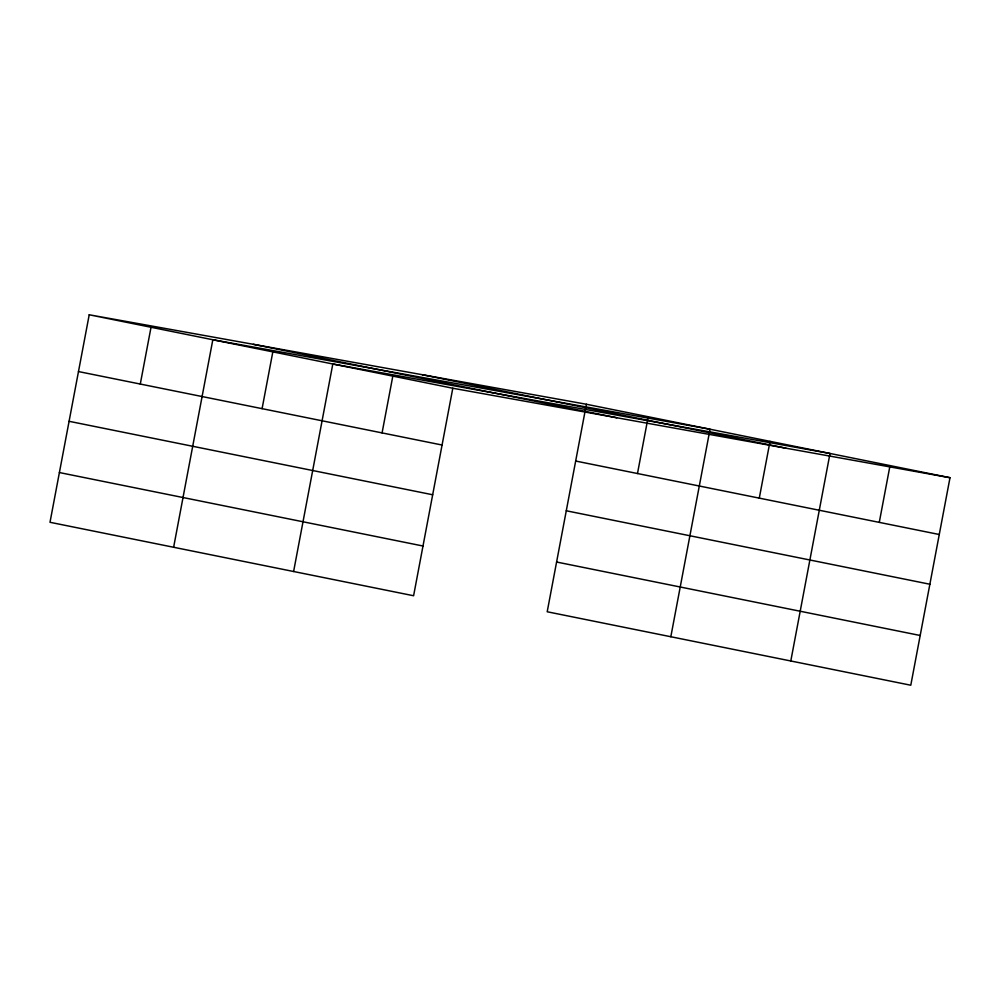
<?xml version="1.0" encoding="UTF-8"?>
<svg xmlns="http://www.w3.org/2000/svg" width="1000" height="1000" viewBox="0 0 1000 1000"><rect width="100%" height="100%" fill="white"/><g stroke="black" fill="none" stroke-linecap="round" stroke-linejoin="round"><path stroke-width="1.5" d="M89.213 314.775L50 522.288L413.6 595.75L452.8 388.237L89.213 314.775L586.4 404.25L950 477.713L910.788 685.225L547.2 611.763L586.4 404.25M140.287 384.05L151.025 327.262M173.625 547.263L212.825 339.75L710.025 429.237L670.825 636.737M262.087 408.663L272.825 351.875M293.612 571.5L332.812 364L830.013 453.475L790.8 660.975M382.075 432.9L392.812 376.125M637.487 473.525L648.213 416.75M759.287 498.137L770.025 441.35M879.275 522.375L890.013 465.6M452.8 388.237L950 477.713M422.325 374.725L785.925 448.188M253.287 344.3L616.875 417.775M575.675 461.037L939.275 534.5M78.475 371.562L442.075 445.025M566.275 510.775L929.875 584.237M69.075 421.3L432.675 494.762M556.6 562.025L920.188 635.487M59.4 472.55L422.987 546.013"/></g></svg>
